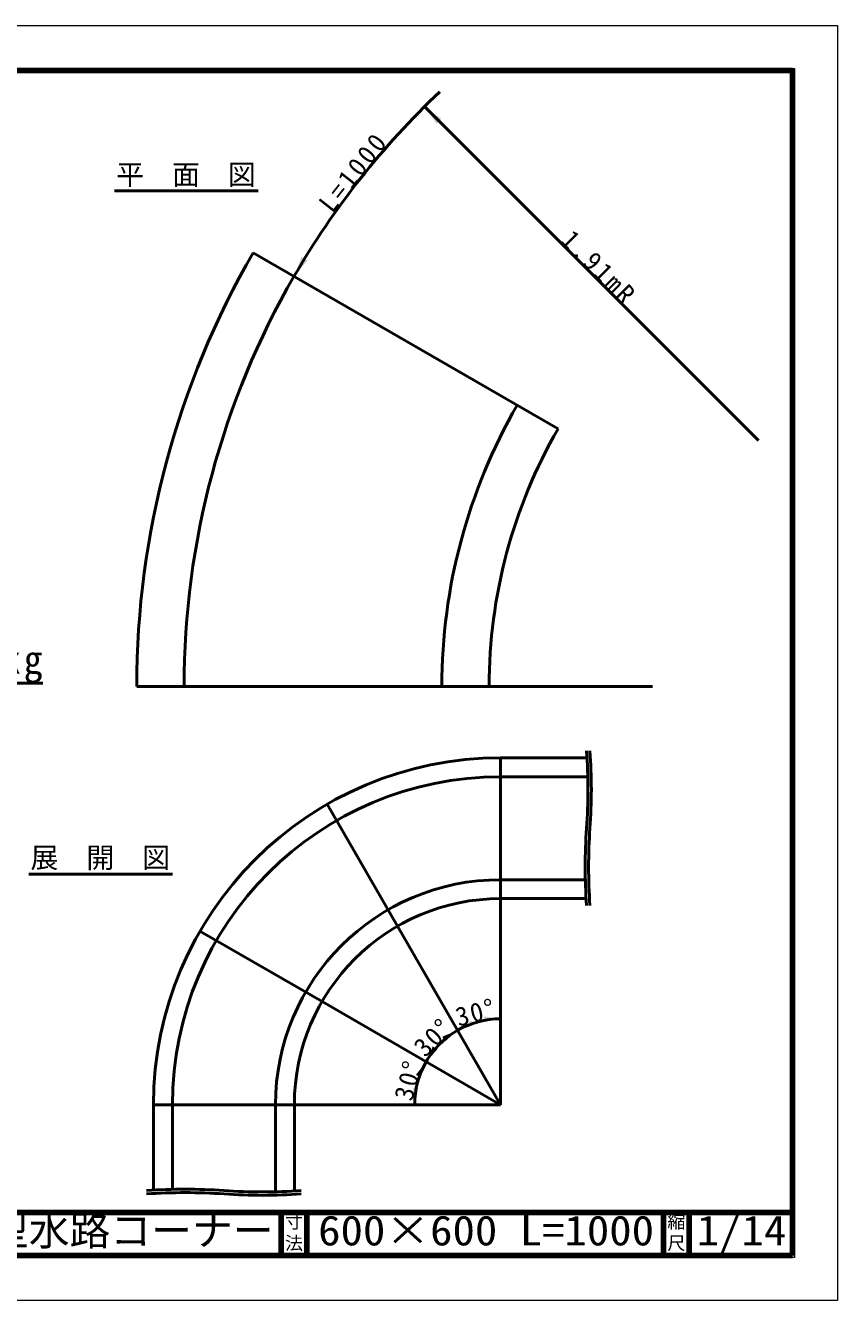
# Model space of a CAD drawing. Units: millimetres, scale not verified. Extents: x -2102 to 2102, y -1485 to 1485.
# Drawn here: x 213 to 2102, y -1485 to 1485 of the extents above; entities that cross this region are included whole.
import ezdxf
from ezdxf.enums import TextEntityAlignment as Align

# ---------------------------------------------------------------- set-up
doc = ezdxf.new("R2010")
doc.units = ezdxf.units.MM
doc.header["$LTSCALE"] = 5
doc.layers.add('0-0_V-nasSTD', color=7, linetype='Continuous', lineweight=50)
doc.layers.add('0-1_0', color=7, linetype='Continuous', lineweight=50)
doc.styles.add('ＭＳ ゴシック', font='')
doc.styles.get('ＭＳ ゴシック').set_extended_font_data('MS Gothic')

msp = doc.modelspace()

# ---------------------------------------------------------------- linework, layer by layer
at = {"layer": '0-0_V-nasSTD'}
for p, q in [((1140.949, 1295.965), (1918.812, 518.192)), ((742.191, 955.402), (1452.348, 545.429)), ((471.601, -54.531), (1291.601, -54.531)), ((1291.601, -54.531), (1671.601, -54.531)), ((1318.377, -220.824), (1519.414, -220.824)), ((1318.377, -220.824), (1318.377, -548.824)), ((1318.377, -264.824), (1521.221, -264.824)), ((914.377, -329.076), (1078.377, -613.132)), ((1318.377, -504.824), (1515.532, -504.824)), ((1318.377, -548.824), (1318.377, -1028.824)), ((1318.377, -548.824), (1517.339, -548.824)), ((1078.377, -613.132), (1318.377, -1028.824)), ((618.628, -624.824), (902.684, -788.824)), ((902.684, -788.824), (1318.377, -1028.824)), ((510.377, -1227.787), (510.377, -1028.824)), ((510.377, -1028.824), (838.377, -1028.824)), ((554.377, -1225.979), (554.377, -1028.824)), ((794.377, -1231.669), (794.377, -1028.824)), ((838.377, -1028.824), (1318.377, -1028.824)), ((838.377, -1229.862), (838.377, -1028.824))]:
    msp.add_line(p, q, dxfattribs=at)
at = {"layer": '0-0_V-nasSTD', "lineweight": 100}
for p, q in [((807.5, -1280), (807.5, -1380)), ((867.5, -1280), (867.5, -1380)), ((1697.5, -1280), (1697.5, -1380)), ((1697.5, -1280), (1697.5, -1380)), ((1757.5, -1280), (1757.5, -1380)), ((-1997.5, -1380), (1997.5, -1380))]:
    msp.add_line(p, q, dxfattribs=at)
at = {"layer": '0-0_V-nasSTD', "lineweight": 18}
for points in [[(-2102.5, -1485), (-2102.5, 1485), (2102.5, 1485), (2102.5, -1485)], [(-2002.5, -1385), (-2002.5, 1385), (2002.5, 1385), (2002.5, -1385)]]:
    msp.add_lwpolyline(points, close=True, dxfattribs=at)
at = {"layer": '0-0_V-nasSTD', "lineweight": 100}
msp.add_lwpolyline([(1997.5, -1380), (1997.5, 1380), (-1997.5, 1380)], dxfattribs=at)
at = {"layer": '0-0_V-nasSTD'}
for centre, radius, start, end in [((2491.601, -54.531), 1910, 133.50343, 150.00221), ((2491.601, -54.531), 2020, 150.00221, 180), ((2491.601, -54.531), 1910, 150.00221, 180), ((2491.601, -54.531), 1310, 150.00221, 180), ((2491.601, -54.531), 1200, 150.00221, 180), ((254.352, -294.824), 1267.225, 355.92735, 4.07265), ((262.352, -294.824), 1267.225, 355.92735, 4.07265), ((1318.377, -1028.824), 808, 90, 180), ((1318.377, -1028.824), 764, 90, 180), ((2782.402, -474.824), 1267.225, 175.92735, 184.07265), ((2790.402, -474.824), 1267.225, 175.92735, 184.07265), ((1318.377, -1028.824), 524, 90, 180), ((1318.377, -1028.824), 480, 90, 180), ((1318.377, -1028.824), 200, 90, 120), ((1318.377, -1028.824), 200, 120, 150.00221), ((1318.377, -1028.824), 200, 150.00221, 180), ((584.377, -2492.849), 1267.225, 85.92735, 94.07265), ((584.377, -2500.849), 1267.225, 85.92735, 94.07265), ((764.377, 35.201), 1267.225, 265.92735, 274.07265), ((764.377, 27.201), 1267.225, 265.92735, 274.07265)]:
    msp.add_arc(centre, radius, start, end, dxfattribs=at)
for points in [[(1140.949, 1295.965), (1169.236, 1256.368), (1180.549, 1267.683)], [(837.456, 900.405), (855.219, 945.709), (868.953, 937.499)], [(1279.802, -823.575), (1280.185, -836.369), (1318.377, -828.824)], [(1182.467, -870.653), (1189.284, -881.486), (1218.377, -855.619)], [(1218.377, -855.619), (1249.843, -832.697), (1255.576, -844.142)], [(1145.171, -928.824), (1160.341, -892.972), (1171.149, -899.829)], [(1121.2, -959.498), (1132.444, -965.615), (1145.171, -928.824)], [(1113.981, -990.143), (1118.377, -1028.824), (1126.764, -990.809)]]:
    msp.add_solid(points, dxfattribs=at)
at = {"layer": '0-1_0'}
for p, q in [((419.584, 1099.504), (753.84, 1099.504)), ((-778.583, -46.696), (252.917, -46.696)), ((220.173, -491.623), (554.429, -491.623))]:
    msp.add_line(p, q, dxfattribs=at)
at = {"layer": '0-1_0', "lineweight": 100}
msp.add_line((-1997.5, -1280), (1997.5, -1280), dxfattribs=at)

# ---------------------------------------------------------------- texts
at = {"layer": '0-0_V-nasSTD', "style": 'ＭＳ ゴシック'}
for s, height, p in [('平\u3000面\u3000図', 47.65, (423.58, 1099.504)), ('展\u3000開\u3000図', 47.65, (224.169, -491.623)), ('鉄筋コンクリートＵ型水路コーナー', 69.65, (-730, -1377.53)), ('寸', 30.79, (816.482, -1326.001)), ('縮', 30.79, (1706.482, -1326.001)), ('法', 30.79, (816.476, -1375.99)), ('尺', 30.79, (1706.476, -1375.99))]:
    msp.add_text(s, height=height, dxfattribs=at).set_placement(p, align=Align.BOTTOM_LEFT)
at = {"layer": '0-0_V-nasSTD', "style": 'ＭＳ ゴシック', "width": 1.1}
for s, p in [('600×600 L=1000', (893.75, -1377.53)), ('1/14', (1775, -1377.418))]:
    msp.add_text(s, height=69.65, dxfattribs=at).set_placement(p, align=Align.BOTTOM_LEFT)
at = {"layer": '0-0_V-nasSTD', "char_height": 43.99, "attachment_point": 7, "style": 'ＭＳ ゴシック'}
for s, insert, rotation in [('\\T1.2;L=1000', (926.587, 1045.403), 51.753), ('\\T1.2;1.91mR', (1455.63, 981.321), 315.003), ('\\T1.15;30°', (1220.731, -847.933), 15), ('\\T1.15;30°', (1143.368, -920.99), 45), ('\\T1.15;30°', (1112.898, -1022.942), 75)]:
    msp.add_mtext(s, dxfattribs=dict(at, insert=insert, rotation=rotation))
at = {"layer": '0-0_V-nasSTD', "insert": (-774.583, -46.696), "char_height": 65.98, "attachment_point": 7, "style": 'ＭＳ ゴシック'}
msp.add_mtext('\\T1.15;参考重量(ｼﾞｮｲﾝﾄ)53kg', dxfattribs=at)

doc.saveas('drawing.dxf')
